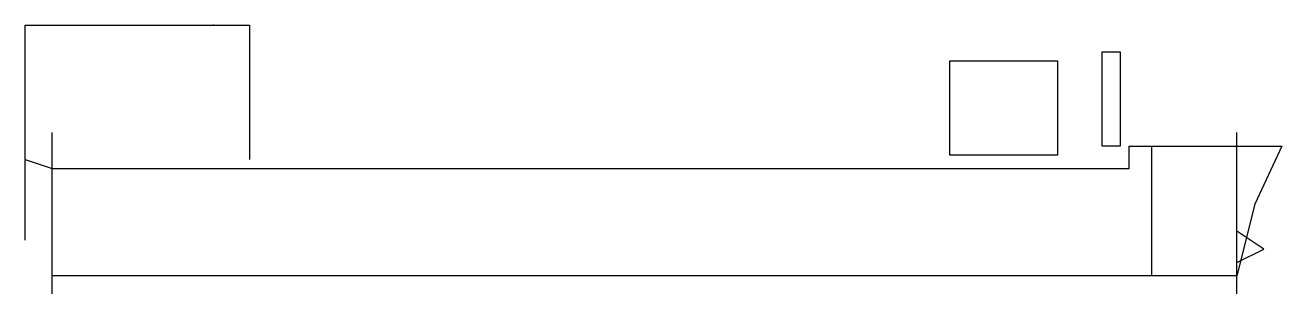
# Model space of a CAD drawing. Header units: millimetres. Extents: x -3000 to 137000, y -2000 to 28000.
import ezdxf

# ---------------------------------------------------------------- set-up
doc = ezdxf.new("R2010")
doc.units = ezdxf.units.MM
for name, color, linetype in [('GA_BHD_COLL', 1, 'Continuous'), ('GA_BULB', 5, 'Continuous'), ('GA_EYE', 3, 'Continuous'), ('GA_HULL', 7, 'Continuous'), ('GA_OBST', 30, 'Continuous'), ('GA_REF', 8, 'Continuous')]:
    doc.layers.add(name, color=color, linetype=linetype)

msp = doc.modelspace()

# ---------------------------------------------------------------- linework, layer by layer
at = {"layer": 'GA_BHD_COLL'}
msp.add_line((122500, 0), (122500, 14500), dxfattribs=at)
at = {"layer": 'GA_BULB'}
msp.add_lwpolyline([(132000, 1500), (135000, 3000), (132000, 5000)], dxfattribs=at)
at = {"layer": 'GA_EYE'}
msp.add_point((18000, 28000), dxfattribs=at)
at = {"layer": 'GA_HULL'}
msp.add_lwpolyline([(-3000, 4000), (-3000, 13000), (0, 12000), (120000, 12000), (120000, 14500), (137000, 14500), (134000, 8000), (132000, 0), (0, 0)], dxfattribs=at)
at = {"layer": 'GA_OBST'}
for points in [[(100000, 13500), (100000, 24000), (112000, 24000), (112000, 13500)], [(117000, 14500), (117000, 25000), (119000, 25000), (119000, 14500)]]:
    msp.add_lwpolyline(points, close=True, dxfattribs=at)
at = {"layer": 'GA_REF'}
for p, q in [((0, -2000), (0, 16000)), ((132000, -2000), (132000, 16000))]:
    msp.add_line(p, q, dxfattribs=at)
msp.add_lwpolyline([(-3000, 13000), (-3000, 28000), (22000, 28000), (22000, 13000)], dxfattribs=at)

doc.saveas('drawing.dxf')
